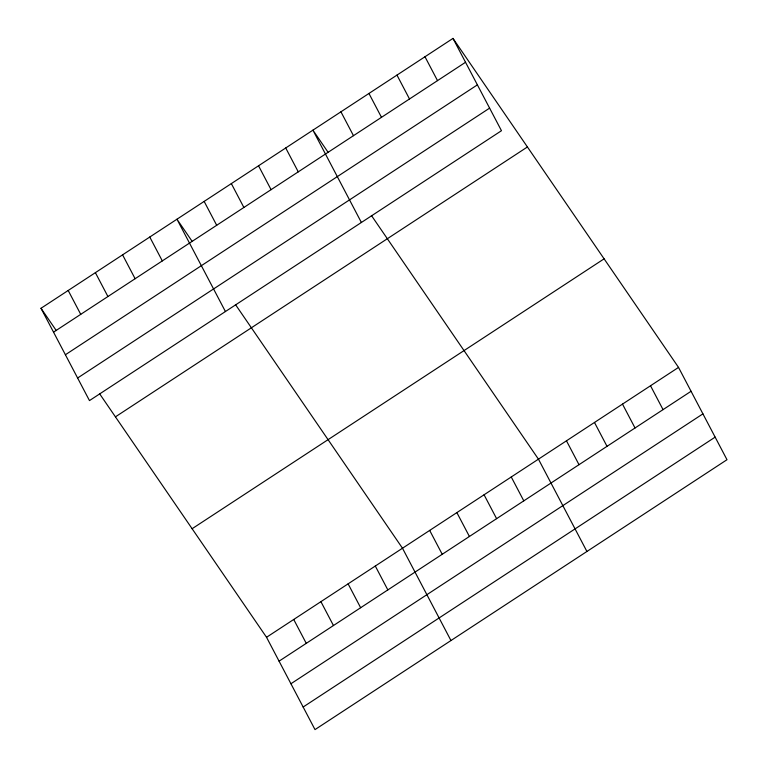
<?xml version="1.0" encoding="UTF-8"?>
<svg xmlns="http://www.w3.org/2000/svg" width="768" height="768" viewBox="0 0 768 768"><rect width="100%" height="100%" fill="white"/><g stroke="black" fill="none" stroke-linecap="round" stroke-linejoin="round"><path stroke-width="1.15" d="M452.995 38.4L501.466 130.714L89.472 400.598L41.002 308.285L452.995 38.4L678.528 367.402L726.998 459.715L315.005 729.6L266.534 637.286L99.485 393.59M53.539 332.16L465.533 62.275M65.395 354.749L477.389 84.864M77.616 378.01L489.61 108.125M115.43 416.851L527.424 146.966M192.115 528.72L604.099 258.835M266.534 637.286L678.528 367.402M279.072 661.162L691.066 391.277M290.928 683.75L702.922 413.866M303.149 707.021L715.133 437.136M328.205 152.458L312.922 130.157L361.382 222.47M371.395 215.462L538.454 459.168L586.915 551.472M192.25 241.517L176.966 219.226L225.427 311.539M235.44 304.531L402.49 548.227L450.96 640.541M41.002 308.285L56.294 330.576M650.515 385.757L663.053 409.632M622.493 404.102L635.03 427.987M424.982 56.755L437.52 80.63M594.48 422.458L607.018 446.333M396.97 75.101L409.507 98.986M566.467 440.813L579.005 464.688M368.947 93.456L381.485 117.331M340.934 111.811L353.472 135.686M511.258 476.976L523.795 500.851M484.07 494.784L496.608 518.669M285.725 147.974L298.262 171.85M456.874 512.602L469.411 536.477M258.538 165.782L271.075 189.667M429.686 530.41L442.224 554.294M231.35 183.6L243.878 207.475M204.154 201.408L216.691 225.283M375.302 566.035L387.84 589.91M348.115 583.853L360.643 607.728M149.77 237.034L162.307 260.909M320.918 601.661L333.456 625.536M122.582 254.851L135.12 278.726M293.731 619.478L306.259 643.354M95.386 272.659L107.923 296.534M68.198 290.477L80.736 314.352"/></g></svg>
